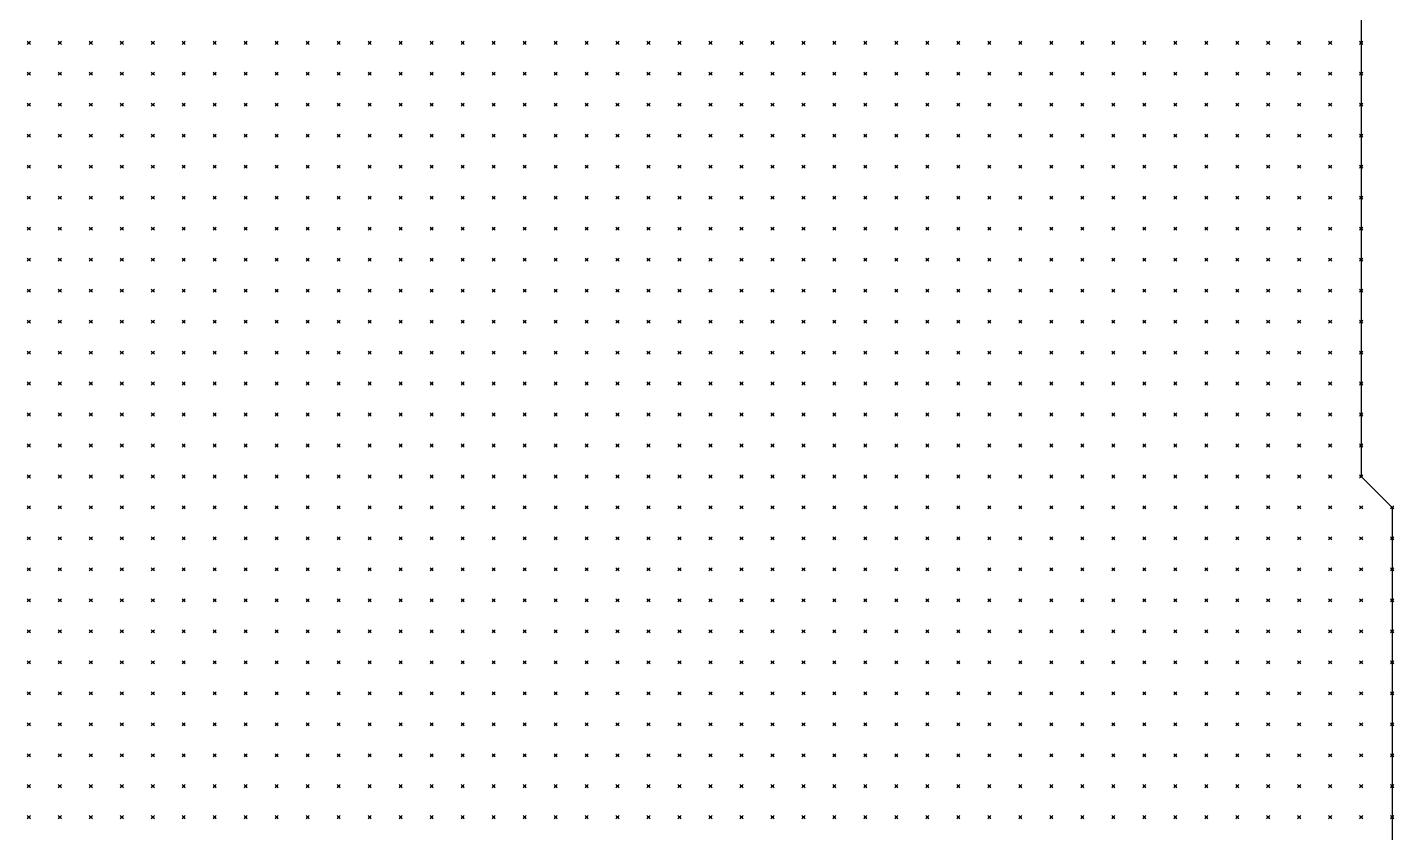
# Model space of a CAD drawing. Header units: metres. Extents: x 441556 to 446409, y 432338 to 461058.
# Drawn here: x 443958 to 444090.3, y 446325.7 to 446403.6 of the extents above; entities that cross this region are included whole.
import ezdxf

# ---------------------------------------------------------------- set-up
doc = ezdxf.new("R2010")
doc.units = ezdxf.units.M
doc.header["$MEASUREMENT"] = 0
doc.header["$PDMODE"] = 35
doc.header["$PDSIZE"] = 0.15
doc.layers.add('DTM-INT_YP', color=121, linetype='Continuous')
doc.layers.add('DTM-NOK-RevN_POINTS', color=91, linetype='Continuous')

msp = doc.modelspace()

# ---------------------------------------------------------------- linework, layer by layer
at = {"layer": 'DTM-INT_YP'}
msp.add_polyline3d([(444087.161, 446405.144, 350.677), (444087.161, 446402.144, 350.57), (444087.161, 446399.145, 350.733), (444087.161, 446396.145, 350.674), (444087.161, 446393.146, 350.851), (444087.161, 446390.147, 350.918), (444087.161, 446387.147, 350.807), (444087.161, 446384.148, 350.761), (444087.161, 446381.149, 350.647), (444087.161, 446378.149, 350.707), (444087.161, 446375.15, 350.669), (444087.161, 446372.151, 350.787), (444087.161, 446369.151, 350.557), (444087.161, 446366.152, 350.393), (444087.161, 446363.152, 350.269), (444087.161, 446360.153, 350.266), (444090.16, 446357.154, 350.219), (444090.16, 446354.154, 350.252), (444090.16, 446351.155, 350.306), (444090.16, 446348.156, 350.235), (444090.16, 446345.156, 350.375), (444090.16, 446342.157, 350.379), (444090.16, 446339.158, 350.166), (444090.16, 446336.158, 350.213), (444090.16, 446333.159, 350.269), (444090.16, 446330.16, 350.15), (444090.16, 446327.16, 349.988), (444090.16, 446324.161, 349.952)], dxfattribs=at)
at = {"layer": 'DTM-NOK-RevN_POINTS'}
for p in [(443958.189, 446402.144, 427.421), (443961.188, 446402.144, 428.779), (443964.187, 446402.144, 429.038), (443967.187, 446402.144, 428.623), (443970.186, 446402.144, 428.167), (443973.185, 446402.144, 427.638), (443976.185, 446402.144, 426.94), (443979.184, 446402.144, 425.432), (443982.183, 446402.144, 424.914), (443985.183, 446402.144, 423.758), (443988.182, 446402.144, 421.36), (443991.181, 446402.144, 419.34), (443994.181, 446402.144, 417.211), (443997.18, 446402.144, 415.496), (444000.18, 446402.144, 413.472), (444003.179, 446402.144, 410.792), (444006.178, 446402.144, 408.8), (444009.178, 446402.144, 406.446), (444012.177, 446402.144, 404.167), (444015.176, 446402.144, 401.955), (444018.176, 446402.144, 399.952), (444021.175, 446402.144, 398.072), (444024.174, 446402.144, 396.14), (444027.174, 446402.144, 394.426), (444030.173, 446402.144, 392.536), (444033.173, 446402.144, 390.721), (444036.172, 446402.144, 389.179), (444039.171, 446402.144, 387.263), (444042.171, 446402.144, 383.92), (444045.17, 446402.144, 381.351), (444048.169, 446402.144, 378.73), (444051.169, 446402.144, 376.172), (444054.168, 446402.144, 373.094), (444057.167, 446402.144, 371.08), (444060.167, 446402.144, 368.919), (444063.166, 446402.144, 367.698), (444066.165, 446402.144, 365.78), (444069.165, 446402.144, 363.226), (444072.164, 446402.144, 362.166), (444075.164, 446402.144, 357.152), (444078.163, 446402.144, 354.535), (444081.162, 446402.144, 352.326), (444084.162, 446402.144, 350.605), (444087.161, 446402.144, 350.57), (443958.189, 446399.145, 428.617), (443961.188, 446399.145, 429.823), (443964.187, 446399.145, 429.399), (443967.187, 446399.145, 428.649), (443970.186, 446399.145, 428.469), (443973.185, 446399.145, 428.051), (443976.185, 446399.145, 427.078), (443979.184, 446399.145, 426.011), (443982.183, 446399.145, 425.673), (443985.183, 446399.145, 423.797), (443988.182, 446399.145, 421.507), (443991.181, 446399.145, 419.518), (443994.181, 446399.145, 417.364), (443997.18, 446399.145, 415.502), (444000.18, 446399.145, 413.324), (444003.179, 446399.145, 410.914), (444006.178, 446399.145, 408.696), (444009.178, 446399.145, 406.429), (444012.177, 446399.145, 404.373), (444015.176, 446399.145, 402.301), (444018.176, 446399.145, 400.304), (444021.175, 446399.145, 398.385), (444024.174, 446399.145, 396.293), (444027.174, 446399.145, 394.427), (444030.173, 446399.145, 392.602), (444033.173, 446399.145, 390.919), (444036.172, 446399.145, 389.253), (444039.171, 446399.145, 386.504), (444042.171, 446399.145, 383.263), (444045.17, 446399.145, 380.821), (444048.169, 446399.145, 378.452), (444051.169, 446399.145, 375.294), (444054.168, 446399.145, 373.357), (444057.167, 446399.145, 371.128), (444060.167, 446399.145, 369.207), (444063.166, 446399.145, 367.613), (444066.165, 446399.145, 365.891), (444069.165, 446399.145, 363.063), (444072.164, 446399.145, 362.171), (444075.164, 446399.145, 357.318), (444078.163, 446399.145, 354.706), (444081.162, 446399.145, 353.847), (444084.162, 446399.145, 350.822), (444087.161, 446399.145, 350.733), (443958.189, 446396.145, 429.988), (443961.188, 446396.145, 430.606), (443964.187, 446396.145, 430.252), (443967.187, 446396.145, 429.539), (443970.186, 446396.145, 428.431), (443973.185, 446396.145, 427.582), (443976.185, 446396.145, 426.895), (443979.184, 446396.145, 426.809), (443982.183, 446396.145, 425.527), (443985.183, 446396.145, 423.855), (443988.182, 446396.145, 421.65), (443991.181, 446396.145, 419.524), (443994.181, 446396.145, 417.565), (443997.18, 446396.145, 415.642), (444000.18, 446396.145, 413.519), (444003.179, 446396.145, 410.894), (444006.178, 446396.145, 408.879), (444009.178, 446396.145, 406.547), (444012.177, 446396.145, 404.591), (444015.176, 446396.145, 402.48), (444018.176, 446396.145, 400.588), (444021.175, 446396.145, 398.657), (444024.174, 446396.145, 396.475), (444027.174, 446396.145, 394.617), (444030.173, 446396.145, 392.706), (444033.173, 446396.145, 391.067), (444036.172, 446396.145, 389.403), (444039.171, 446396.145, 385.968), (444042.171, 446396.145, 383.557), (444045.17, 446396.145, 381.623), (444048.169, 446396.145, 378.631), (444051.169, 446396.145, 376.083), (444054.168, 446396.145, 373.435), (444057.167, 446396.145, 371.491), (444060.167, 446396.145, 368.963), (444063.166, 446396.145, 367.587), (444066.165, 446396.145, 365.877), (444069.165, 446396.145, 363.554), (444072.164, 446396.145, 362.799), (444075.164, 446396.145, 358.211), (444078.163, 446396.145, 354.195), (444081.162, 446396.145, 353.751), (444084.162, 446396.145, 350.938), (444087.161, 446396.145, 350.674), (443958.189, 446393.146, 430.703), (443961.188, 446393.146, 430.822), (443964.187, 446393.146, 430.212), (443967.187, 446393.146, 429.737), (443970.186, 446393.146, 429.022), (443973.185, 446393.146, 428.297), (443976.185, 446393.146, 427.838), (443979.184, 446393.146, 427.397), (443982.183, 446393.146, 425.732), (443985.183, 446393.146, 423.867), (443988.182, 446393.146, 422.006), (443991.181, 446393.146, 419.657), (443994.181, 446393.146, 417.554), (443997.18, 446393.146, 415.828), (444000.18, 446393.146, 413.725), (444003.179, 446393.146, 411.164), (444006.178, 446393.146, 408.904), (444009.178, 446393.146, 406.924), (444012.177, 446393.146, 404.959), (444015.176, 446393.146, 402.798), (444018.176, 446393.146, 400.943), (444021.175, 446393.146, 398.929), (444024.174, 446393.146, 396.692), (444027.174, 446393.146, 394.957), (444030.173, 446393.146, 393.093), (444033.173, 446393.146, 391.298), (444036.172, 446393.146, 388.778), (444039.171, 446393.146, 385.67), (444042.171, 446393.146, 383.408), (444045.17, 446393.146, 381.425), (444048.169, 446393.146, 379.054), (444051.169, 446393.146, 375.806), (444054.168, 446393.146, 373), (444057.167, 446393.146, 371.399), (444060.167, 446393.146, 369.508), (444063.166, 446393.146, 367.753), (444066.165, 446393.146, 365.622), (444069.165, 446393.146, 363.547), (444072.164, 446393.146, 363.005), (444075.164, 446393.146, 358.063), (444078.163, 446393.146, 354.561), (444081.162, 446393.146, 354.579), (444084.162, 446393.146, 352.049), (444087.161, 446393.146, 350.851), (443958.189, 446390.147, 431.705), (443961.188, 446390.147, 431.246), (443964.187, 446390.147, 431.309), (443967.187, 446390.147, 431.715), (443970.186, 446390.147, 431.058), (443973.185, 446390.147, 429.751), (443976.185, 446390.147, 428.666), (443979.184, 446390.147, 427.845), (443982.183, 446390.147, 425.921), (443985.183, 446390.147, 423.986), (443988.182, 446390.147, 421.99), (443991.181, 446390.147, 419.744), (443994.181, 446390.147, 417.719), (443997.18, 446390.147, 415.678), (444000.18, 446390.147, 413.768), (444003.179, 446390.147, 411.331), (444006.178, 446390.147, 408.958), (444009.178, 446390.147, 406.934), (444012.177, 446390.147, 405.171), (444015.176, 446390.147, 403.102), (444018.176, 446390.147, 401.08), (444021.175, 446390.147, 399.049), (444024.174, 446390.147, 396.997), (444027.174, 446390.147, 395.21), (444030.173, 446390.147, 392.998), (444033.173, 446390.147, 390.642), (444036.172, 446390.147, 388.313), (444039.171, 446390.147, 386.09), (444042.171, 446390.147, 384.288), (444045.17, 446390.147, 381.323), (444048.169, 446390.147, 378.961), (444051.169, 446390.147, 376.153), (444054.168, 446390.147, 373.842), (444057.167, 446390.147, 371.621), (444060.167, 446390.147, 369.809), (444063.166, 446390.147, 368.144), (444066.165, 446390.147, 366.627), (444069.165, 446390.147, 364.373), (444072.164, 446390.147, 363.204), (444075.164, 446390.147, 358.699), (444078.163, 446390.147, 355.133), (444081.162, 446390.147, 354.705), (444084.162, 446390.147, 351.83), (444087.161, 446390.147, 350.918), (443958.189, 446387.147, 432.443), (443961.188, 446387.147, 432.356), (443964.187, 446387.147, 433.162), (443967.187, 446387.147, 432.687), (443970.186, 446387.147, 431.831), (443973.185, 446387.147, 430.515), (443976.185, 446387.147, 429.531), (443979.184, 446387.147, 428.298), (443982.183, 446387.147, 425.992), (443985.183, 446387.147, 424.143), (443988.182, 446387.147, 422.194), (443991.181, 446387.147, 420.018), (443994.181, 446387.147, 417.821), (443997.18, 446387.147, 415.811), (444000.18, 446387.147, 413.751), (444003.179, 446387.147, 411.315), (444006.178, 446387.147, 409.14), (444009.178, 446387.147, 407.208), (444012.177, 446387.147, 405.178), (444015.176, 446387.147, 403.072), (444018.176, 446387.147, 401.185), (444021.175, 446387.147, 399.326), (444024.174, 446387.147, 397.455), (444027.174, 446387.147, 395.595), (444030.173, 446387.147, 393.493), (444033.173, 446387.147, 391.018), (444036.172, 446387.147, 388.605), (444039.171, 446387.147, 386.604), (444042.171, 446387.147, 384.491), (444045.17, 446387.147, 381.689), (444048.169, 446387.147, 379.47), (444051.169, 446387.147, 376.429), (444054.168, 446387.147, 374.134), (444057.167, 446387.147, 372.2), (444060.167, 446387.147, 370.155), (444063.166, 446387.147, 367.815), (444066.165, 446387.147, 365.902), (444069.165, 446387.147, 363.907), (444072.164, 446387.147, 363.438), (444075.164, 446387.147, 358.441), (444078.163, 446387.147, 355.021), (444081.162, 446387.147, 354.531), (444084.162, 446387.147, 352.386), (444087.161, 446387.147, 350.807), (443958.189, 446384.148, 433.02), (443961.188, 446384.148, 433.99), (443964.187, 446384.148, 433.946), (443967.187, 446384.148, 433.25), (443970.186, 446384.148, 432.469), (443973.185, 446384.148, 430.982), (443976.185, 446384.148, 430.106), (443979.184, 446384.148, 428.338), (443982.183, 446384.148, 426.136), (443985.183, 446384.148, 424.249), (443988.182, 446384.148, 422.39), (443991.181, 446384.148, 420.241), (443994.181, 446384.148, 417.922), (443997.18, 446384.148, 415.861), (444000.18, 446384.148, 413.884), (444003.179, 446384.148, 411.678), (444006.178, 446384.148, 409.438), (444009.178, 446384.148, 407.506), (444012.177, 446384.148, 405.464), (444015.176, 446384.148, 403.345), (444018.176, 446384.148, 401.546), (444021.175, 446384.148, 399.634), (444024.174, 446384.148, 397.566), (444027.174, 446384.148, 395.773), (444030.173, 446384.148, 393.983), (444033.173, 446384.148, 391.652), (444036.172, 446384.148, 389.316), (444039.171, 446384.148, 387.502), (444042.171, 446384.148, 385.169), (444045.17, 446384.148, 381.678), (444048.169, 446384.148, 379.023), (444051.169, 446384.148, 376.894), (444054.168, 446384.148, 374.8), (444057.167, 446384.148, 373.047), (444060.167, 446384.148, 370.574), (444063.166, 446384.148, 368.667), (444066.165, 446384.148, 366.087), (444069.165, 446384.148, 364.465), (444072.164, 446384.148, 363.265), (444075.164, 446384.148, 358.585), (444078.163, 446384.148, 355.397), (444081.162, 446384.148, 354.686), (444084.162, 446384.148, 352.159), (444087.161, 446384.148, 350.761), (443958.189, 446381.149, 434.016), (443961.188, 446381.149, 434.951), (443964.187, 446381.149, 434.409), (443967.187, 446381.149, 433.564), (443970.186, 446381.149, 432.513), (443973.185, 446381.149, 431.499), (443976.185, 446381.149, 430.669), (443979.184, 446381.149, 428.876), (443982.183, 446381.149, 426.623), (443985.183, 446381.149, 424.591), (443988.182, 446381.149, 422.563), (443991.181, 446381.149, 420.452), (443994.181, 446381.149, 418.24), (443997.18, 446381.149, 416.176), (444000.18, 446381.149, 414.036), (444003.179, 446381.149, 411.791), (444006.178, 446381.149, 409.699), (444009.178, 446381.149, 407.839), (444012.177, 446381.149, 405.661), (444015.176, 446381.149, 403.434), (444018.176, 446381.149, 401.748), (444021.175, 446381.149, 399.941), (444024.174, 446381.149, 398.014), (444027.174, 446381.149, 396.019), (444030.173, 446381.149, 394.194), (444033.173, 446381.149, 392.208), (444036.172, 446381.149, 389.857), (444039.171, 446381.149, 387.389), (444042.171, 446381.149, 385.649), (444045.17, 446381.149, 383.179), (444048.169, 446381.149, 380.554), (444051.169, 446381.149, 377.932), (444054.168, 446381.149, 375.715), (444057.167, 446381.149, 373.785), (444060.167, 446381.149, 370.845), (444063.166, 446381.149, 368.301), (444066.165, 446381.149, 366.182), (444069.165, 446381.149, 364.379), (444072.164, 446381.149, 363.628), (444075.164, 446381.149, 358.567), (444078.163, 446381.149, 356.015), (444081.162, 446381.149, 354.629), (444084.162, 446381.149, 352.211), (444087.161, 446381.149, 350.647), (443958.189, 446378.149, 435.011), (443961.188, 446378.149, 435.485), (443964.187, 446378.149, 434.968), (443967.187, 446378.149, 433.736), (443970.186, 446378.149, 432.779), (443973.185, 446378.149, 432.095), (443976.185, 446378.149, 430.983), (443979.184, 446378.149, 429.381), (443982.183, 446378.149, 426.926), (443985.183, 446378.149, 424.792), (443988.182, 446378.149, 422.796), (443991.181, 446378.149, 420.627), (443994.181, 446378.149, 418.137), (443997.18, 446378.149, 416.389), (444000.18, 446378.149, 414.269), (444003.179, 446378.149, 412.068), (444006.178, 446378.149, 410.058), (444009.178, 446378.149, 408.406), (444012.177, 446378.149, 406.162), (444015.176, 446378.149, 404.103), (444018.176, 446378.149, 402.197), (444021.175, 446378.149, 400.307), (444024.174, 446378.149, 398.46), (444027.174, 446378.149, 396.638), (444030.173, 446378.149, 394.665), (444033.173, 446378.149, 392.781), (444036.172, 446378.149, 391.039), (444039.171, 446378.149, 388.447), (444042.171, 446378.149, 386.414), (444045.17, 446378.149, 384.331), (444048.169, 446378.149, 381.518), (444051.169, 446378.149, 379.672), (444054.168, 446378.149, 377.371), (444057.167, 446378.149, 374.753), (444060.167, 446378.149, 370.754), (444063.166, 446378.149, 368.908), (444066.165, 446378.149, 367.16), (444069.165, 446378.149, 364.951), (444072.164, 446378.149, 363.616), (444075.164, 446378.149, 358.704), (444078.163, 446378.149, 356.154), (444081.162, 446378.149, 354.711), (444084.162, 446378.149, 352.9), (444087.161, 446378.149, 350.707), (443958.189, 446375.15, 436.065), (443961.188, 446375.15, 436.002), (443964.187, 446375.15, 435.381), (443967.187, 446375.15, 434.455), (443970.186, 446375.15, 433.336), (443973.185, 446375.15, 432.432), (443976.185, 446375.15, 431.224), (443979.184, 446375.15, 429.688), (443982.183, 446375.15, 427.457), (443985.183, 446375.15, 425.295), (443988.182, 446375.15, 422.963), (443991.181, 446375.15, 421.036), (443994.181, 446375.15, 418.77), (443997.18, 446375.15, 416.597), (444000.18, 446375.15, 414.573), (444003.179, 446375.15, 412.512), (444006.178, 446375.15, 410.574), (444009.178, 446375.15, 408.596), (444012.177, 446375.15, 406.489), (444015.176, 446375.15, 404.421), (444018.176, 446375.15, 402.252), (444021.175, 446375.15, 400.699), (444024.174, 446375.15, 399.091), (444027.174, 446375.15, 397.217), (444030.173, 446375.15, 394.986), (444033.173, 446375.15, 393.388), (444036.172, 446375.15, 391.849), (444039.171, 446375.15, 390.443), (444042.171, 446375.15, 388.651), (444045.17, 446375.15, 387.12), (444048.169, 446375.15, 384.717), (444051.169, 446375.15, 382.75), (444054.168, 446375.15, 380.677), (444057.167, 446375.15, 376.808), (444060.167, 446375.15, 373.038), (444063.166, 446375.15, 370.481), (444066.165, 446375.15, 368.384), (444069.165, 446375.15, 365.715), (444072.164, 446375.15, 364.741), (444075.164, 446375.15, 359.967), (444078.163, 446375.15, 357.216), (444081.162, 446375.15, 355.356), (444084.162, 446375.15, 353.212), (444087.161, 446375.15, 350.669), (443958.189, 446372.151, 436.873), (443961.188, 446372.151, 436.697), (443964.187, 446372.151, 436.21), (443967.187, 446372.151, 434.997), (443970.186, 446372.151, 434.03), (443973.185, 446372.151, 433.058), (443976.185, 446372.151, 431.588), (443979.184, 446372.151, 430.128), (443982.183, 446372.151, 427.951), (443985.183, 446372.151, 425.652), (443988.182, 446372.151, 423.284), (443991.181, 446372.151, 421.435), (443994.181, 446372.151, 419.072), (443997.18, 446372.151, 417.068), (444000.18, 446372.151, 414.89), (444003.179, 446372.151, 412.916), (444006.178, 446372.151, 410.641), (444009.178, 446372.151, 408.631), (444012.177, 446372.151, 407.041), (444015.176, 446372.151, 405.001), (444018.176, 446372.151, 402.992), (444021.175, 446372.151, 401.049), (444024.174, 446372.151, 399.499), (444027.174, 446372.151, 397.244), (444030.173, 446372.151, 395.369), (444033.173, 446372.151, 393.77), (444036.172, 446372.151, 392.253), (444039.171, 446372.151, 390.706), (444042.171, 446372.151, 389.037), (444045.17, 446372.151, 387.408), (444048.169, 446372.151, 385.819), (444051.169, 446372.151, 383.96), (444054.168, 446372.151, 382.201), (444057.167, 446372.151, 378.427), (444060.167, 446372.151, 374.113), (444063.166, 446372.151, 371.908), (444066.165, 446372.151, 369.138), (444069.165, 446372.151, 367.533), (444072.164, 446372.151, 367.108), (444075.164, 446372.151, 361.605), (444078.163, 446372.151, 356.009), (444081.162, 446372.151, 354.355), (444084.162, 446372.151, 353.413), (444087.161, 446372.151, 350.787), (443958.189, 446369.151, 437.804), (443961.188, 446369.151, 437.501), (443964.187, 446369.151, 436.846), (443967.187, 446369.151, 435.727), (443970.186, 446369.151, 434.573), (443973.185, 446369.151, 433.377), (443976.185, 446369.151, 432.003), (443979.184, 446369.151, 430.449), (443982.183, 446369.151, 428.552), (443985.183, 446369.151, 426.282), (443988.182, 446369.151, 423.626), (443991.181, 446369.151, 421.738), (443994.181, 446369.151, 419.596), (443997.18, 446369.151, 417.237), (444000.18, 446369.151, 415.111), (444003.179, 446369.151, 413.183), (444006.178, 446369.151, 411.175), (444009.178, 446369.151, 408.754), (444012.177, 446369.151, 406.807), (444015.176, 446369.151, 405.324), (444018.176, 446369.151, 403.225), (444021.175, 446369.151, 401.133), (444024.174, 446369.151, 399.568), (444027.174, 446369.151, 397.65), (444030.173, 446369.151, 395.917), (444033.173, 446369.151, 394.064), (444036.172, 446369.151, 392.465), (444039.171, 446369.151, 391.012), (444042.171, 446369.151, 389.462), (444045.17, 446369.151, 387.72), (444048.169, 446369.151, 386.317), (444051.169, 446369.151, 384.462), (444054.168, 446369.151, 382.218), (444057.167, 446369.151, 378.508), (444060.167, 446369.151, 375.008), (444063.166, 446369.151, 372.9), (444066.165, 446369.151, 371.656), (444069.165, 446369.151, 368.652), (444072.164, 446369.151, 368.466), (444075.164, 446369.151, 364.023), (444078.163, 446369.151, 355.485), (444081.162, 446369.151, 353.495), (444084.162, 446369.151, 353.411), (444087.161, 446369.151, 350.557), (443958.189, 446366.152, 438.687), (443961.188, 446366.152, 438.229), (443964.187, 446366.152, 437.353), (443967.187, 446366.152, 436.158), (443970.186, 446366.152, 435.165), (443973.185, 446366.152, 433.85), (443976.185, 446366.152, 432.21), (443979.184, 446366.152, 430.913), (443982.183, 446366.152, 429.106), (443985.183, 446366.152, 426.598), (443988.182, 446366.152, 424.093), (443991.181, 446366.152, 422.237), (443994.181, 446366.152, 420.065), (443997.18, 446366.152, 417.781), (444000.18, 446366.152, 415.756), (444003.179, 446366.152, 413.668), (444006.178, 446366.152, 411.639), (444009.178, 446366.152, 409.385), (444012.177, 446366.152, 407.572), (444015.176, 446366.152, 405.623), (444018.176, 446366.152, 403.742), (444021.175, 446366.152, 402.021), (444024.174, 446366.152, 400.121), (444027.174, 446366.152, 398.252), (444030.173, 446366.152, 396.372), (444033.173, 446366.152, 394.687), (444036.172, 446366.152, 393.048), (444039.171, 446366.152, 391.301), (444042.171, 446366.152, 389.56), (444045.17, 446366.152, 388.249), (444048.169, 446366.152, 386.717), (444051.169, 446366.152, 384.378), (444054.168, 446366.152, 381.797), (444057.167, 446366.152, 378.573), (444060.167, 446366.152, 376.02), (444063.166, 446366.152, 374.882), (444066.165, 446366.152, 373.782), (444069.165, 446366.152, 370.906), (444072.164, 446366.152, 370.24), (444075.164, 446366.152, 366.538), (444078.163, 446366.152, 355.086), (444081.162, 446366.152, 352.657), (444084.162, 446366.152, 351.733), (444087.161, 446366.152, 350.393), (443958.189, 446363.152, 439.575), (443961.188, 446363.152, 438.887), (443964.187, 446363.152, 438.008), (443967.187, 446363.152, 436.681), (443970.186, 446363.152, 435.407), (443973.185, 446363.152, 434.184), (443976.185, 446363.152, 432.977), (443979.184, 446363.152, 431.482), (443982.183, 446363.152, 429.686), (443985.183, 446363.152, 427.295), (443988.182, 446363.152, 424.539), (443991.181, 446363.152, 422.738), (443994.181, 446363.152, 420.694), (443997.18, 446363.152, 418.087), (444000.18, 446363.152, 416.101), (444003.179, 446363.152, 414.187), (444006.178, 446363.152, 412.229), (444009.178, 446363.152, 409.906), (444012.177, 446363.152, 407.994), (444015.176, 446363.152, 406.033), (444018.176, 446363.152, 404.438), (444021.175, 446363.152, 402.578), (444024.174, 446363.152, 400.7), (444027.174, 446363.152, 398.715), (444030.173, 446363.152, 396.953), (444033.173, 446363.152, 395.114), (444036.172, 446363.152, 393.343), (444039.171, 446363.152, 391.338), (444042.171, 446363.152, 389.991), (444045.17, 446363.152, 388.601), (444048.169, 446363.152, 387.136), (444051.169, 446363.152, 384.303), (444054.168, 446363.152, 380.864), (444057.167, 446363.152, 379.161), (444060.167, 446363.152, 376.86), (444063.166, 446363.152, 375.383), (444066.165, 446363.152, 373.034), (444069.165, 446363.152, 370.14), (444072.164, 446363.152, 370.934), (444075.164, 446363.152, 366.325), (444078.163, 446363.152, 355.547), (444081.162, 446363.152, 352.471), (444084.162, 446363.152, 350.865), (444087.161, 446363.152, 350.269), (443958.189, 446360.153, 440.033), (443961.188, 446360.153, 439.272), (443964.187, 446360.153, 438.379), (443967.187, 446360.153, 437.113), (443970.186, 446360.153, 435.951), (443973.185, 446360.153, 434.652), (443976.185, 446360.153, 433.274), (443979.184, 446360.153, 431.768), (443982.183, 446360.153, 430.266), (443985.183, 446360.153, 427.844), (443988.182, 446360.153, 425.196), (443991.181, 446360.153, 423.205), (443994.181, 446360.153, 421.192), (443997.18, 446360.153, 418.788), (444000.18, 446360.153, 416.773), (444003.179, 446360.153, 414.84), (444006.178, 446360.153, 412.953), (444009.178, 446360.153, 410.586), (444012.177, 446360.153, 408.733), (444015.176, 446360.153, 406.884), (444018.176, 446360.153, 405.14), (444021.175, 446360.153, 403.281), (444024.174, 446360.153, 401.366), (444027.174, 446360.153, 399.417), (444030.173, 446360.153, 397.479), (444033.173, 446360.153, 395.77), (444036.172, 446360.153, 394.044), (444039.171, 446360.153, 392.151), (444042.171, 446360.153, 390.451), (444045.17, 446360.153, 388.845), (444048.169, 446360.153, 387.363), (444051.169, 446360.153, 384.985), (444054.168, 446360.153, 381.818), (444057.167, 446360.153, 379.742), (444060.167, 446360.153, 377.846), (444063.166, 446360.153, 375.73), (444066.165, 446360.153, 373.493), (444069.165, 446360.153, 371.219), (444072.164, 446360.153, 369.849), (444075.164, 446360.153, 364.438), (444078.163, 446360.153, 355.992), (444081.162, 446360.153, 354.061), (444084.162, 446360.153, 351.778), (444087.161, 446360.153, 350.266), (443958.189, 446357.154, 440.792), (443961.188, 446357.154, 439.916), (443964.187, 446357.154, 438.779), (443967.187, 446357.154, 437.8), (443970.186, 446357.154, 436.353), (443973.185, 446357.154, 435.116), (443976.185, 446357.154, 433.539), (443979.184, 446357.154, 431.988), (443982.183, 446357.154, 430.723), (443985.183, 446357.154, 428.144), (443988.182, 446357.154, 425.278), (443991.181, 446357.154, 423.647), (443994.181, 446357.154, 421.654), (443997.18, 446357.154, 419.386), (444000.18, 446357.154, 417.253), (444003.179, 446357.154, 415.551), (444006.178, 446357.154, 413.666), (444009.178, 446357.154, 411.694), (444012.177, 446357.154, 409.286), (444015.176, 446357.154, 407.367), (444018.176, 446357.154, 405.448), (444021.175, 446357.154, 403.933), (444024.174, 446357.154, 401.839), (444027.174, 446357.154, 400.228), (444030.173, 446357.154, 398.114), (444033.173, 446357.154, 396.011), (444036.172, 446357.154, 394.564), (444039.171, 446357.154, 392.54), (444042.171, 446357.154, 390.903), (444045.17, 446357.154, 389.157), (444048.169, 446357.154, 387.596), (444051.169, 446357.154, 385.111), (444054.168, 446357.154, 382.526), (444057.167, 446357.154, 380.367), (444060.167, 446357.154, 378.538), (444063.166, 446357.154, 376.447), (444066.165, 446357.154, 373.987), (444069.165, 446357.154, 369.701), (444072.164, 446357.154, 368.942), (444075.164, 446357.154, 364.547), (444078.163, 446357.154, 357.836), (444081.162, 446357.154, 356.091), (444084.162, 446357.154, 352.672), (444087.161, 446357.154, 350.43), (444090.16, 446357.154, 350.219), (443958.189, 446354.154, 441.44), (443961.188, 446354.154, 440.503), (443964.187, 446354.154, 439.308), (443967.187, 446354.154, 438.358), (443970.186, 446354.154, 437.057), (443973.185, 446354.154, 435.421), (443976.185, 446354.154, 434.032), (443979.184, 446354.154, 432.365), (443982.183, 446354.154, 430.967), (443985.183, 446354.154, 428.82), (443988.182, 446354.154, 426.051), (443991.181, 446354.154, 424.112), (443994.181, 446354.154, 422.433), (443997.18, 446354.154, 420.203), (444000.18, 446354.154, 417.999), (444003.179, 446354.154, 416.023), (444006.178, 446354.154, 414.369), (444009.178, 446354.154, 412.477), (444012.177, 446354.154, 410.23), (444015.176, 446354.154, 408.147), (444018.176, 446354.154, 406.424), (444021.175, 446354.154, 404.598), (444024.174, 446354.154, 402.561), (444027.174, 446354.154, 400.773), (444030.173, 446354.154, 398.974), (444033.173, 446354.154, 397.121), (444036.172, 446354.154, 395.045), (444039.171, 446354.154, 393.289), (444042.171, 446354.154, 391.365), (444045.17, 446354.154, 389.696), (444048.169, 446354.154, 387.96), (444051.169, 446354.154, 386.03), (444054.168, 446354.154, 383.624), (444057.167, 446354.154, 381.685), (444060.167, 446354.154, 379.104), (444063.166, 446354.154, 376.339), (444066.165, 446354.154, 374.061), (444069.165, 446354.154, 371.451), (444072.164, 446354.154, 369.706), (444075.164, 446354.154, 362.819), (444078.163, 446354.154, 359.489), (444081.162, 446354.154, 356.649), (444084.162, 446354.154, 353.924), (444087.161, 446354.154, 350.472), (444090.16, 446354.154, 350.252), (443958.189, 446351.155, 442.165), (443961.188, 446351.155, 441.204), (443964.187, 446351.155, 439.74), (443967.187, 446351.155, 438.533), (443970.186, 446351.155, 437.603), (443973.185, 446351.155, 435.889), (443976.185, 446351.155, 434.576), (443979.184, 446351.155, 432.906), (443982.183, 446351.155, 431.426), (443985.183, 446351.155, 429.327), (443988.182, 446351.155, 426.552), (443991.181, 446351.155, 424.447), (443994.181, 446351.155, 422.795), (443997.18, 446351.155, 420.73), (444000.18, 446351.155, 418.684), (444003.179, 446351.155, 416.646), (444006.178, 446351.155, 414.868), (444009.178, 446351.155, 412.832), (444012.177, 446351.155, 411.031), (444015.176, 446351.155, 408.858), (444018.176, 446351.155, 407.127), (444021.175, 446351.155, 405.336), (444024.174, 446351.155, 403.303), (444027.174, 446351.155, 401.436), (444030.173, 446351.155, 399.527), (444033.173, 446351.155, 397.739), (444036.172, 446351.155, 395.77), (444039.171, 446351.155, 394.234), (444042.171, 446351.155, 391.957), (444045.17, 446351.155, 390.062), (444048.169, 446351.155, 388.519), (444051.169, 446351.155, 386.688), (444054.168, 446351.155, 384.411), (444057.167, 446351.155, 381.576), (444060.167, 446351.155, 379.021), (444063.166, 446351.155, 376.347), (444066.165, 446351.155, 374.005), (444069.165, 446351.155, 371.363), (444072.164, 446351.155, 369.077), (444075.164, 446351.155, 361.974), (444078.163, 446351.155, 359.126), (444081.162, 446351.155, 355.753), (444084.162, 446351.155, 353.182), (444087.161, 446351.155, 350.713), (444090.16, 446351.155, 350.306), (443958.189, 446348.156, 442.586), (443961.188, 446348.156, 441.419), (443964.187, 446348.156, 440.208), (443967.187, 446348.156, 439.042), (443970.186, 446348.156, 437.823), (443973.185, 446348.156, 436.159), (443976.185, 446348.156, 434.634), (443979.184, 446348.156, 433.139), (443982.183, 446348.156, 431.686), (443985.183, 446348.156, 429.766), (443988.182, 446348.156, 427.093), (443991.181, 446348.156, 425.027), (443994.181, 446348.156, 423.225), (443997.18, 446348.156, 421.418), (444000.18, 446348.156, 419.095), (444003.179, 446348.156, 417.081), (444006.178, 446348.156, 415.466), (444009.178, 446348.156, 413.734), (444012.177, 446348.156, 411.687), (444015.176, 446348.156, 409.455), (444018.176, 446348.156, 407.639), (444021.175, 446348.156, 405.633), (444024.174, 446348.156, 403.893), (444027.174, 446348.156, 402.128), (444030.173, 446348.156, 400.269), (444033.173, 446348.156, 398.31), (444036.172, 446348.156, 396.546), (444039.171, 446348.156, 394.562), (444042.171, 446348.156, 392.592), (444045.17, 446348.156, 390.648), (444048.169, 446348.156, 389.084), (444051.169, 446348.156, 386.874), (444054.168, 446348.156, 384.419), (444057.167, 446348.156, 381.256), (444060.167, 446348.156, 378.735), (444063.166, 446348.156, 376.046), (444066.165, 446348.156, 373.537), (444069.165, 446348.156, 371.042), (444072.164, 446348.156, 368.558), (444075.164, 446348.156, 362.207), (444078.163, 446348.156, 359.411), (444081.162, 446348.156, 356.638), (444084.162, 446348.156, 353.402), (444087.161, 446348.156, 350.296), (444090.16, 446348.156, 350.235), (443958.189, 446345.156, 443.016), (443961.188, 446345.156, 441.819), (443964.187, 446345.156, 440.594), (443967.187, 446345.156, 439.33), (443970.186, 446345.156, 437.853), (443973.185, 446345.156, 436.23), (443976.185, 446345.156, 434.9), (443979.184, 446345.156, 433.296), (443982.183, 446345.156, 431.839), (443985.183, 446345.156, 430.157), (443988.182, 446345.156, 427.744), (443991.181, 446345.156, 425.502), (443994.181, 446345.156, 423.719), (443997.18, 446345.156, 421.834), (444000.18, 446345.156, 419.548), (444003.179, 446345.156, 417.618), (444006.178, 446345.156, 415.945), (444009.178, 446345.156, 414.284), (444012.177, 446345.156, 412.558), (444015.176, 446345.156, 409.982), (444018.176, 446345.156, 408.263), (444021.175, 446345.156, 406.328), (444024.174, 446345.156, 404.357), (444027.174, 446345.156, 402.659), (444030.173, 446345.156, 400.657), (444033.173, 446345.156, 398.825), (444036.172, 446345.156, 396.93), (444039.171, 446345.156, 395.076), (444042.171, 446345.156, 392.898), (444045.17, 446345.156, 391.25), (444048.169, 446345.156, 389.528), (444051.169, 446345.156, 387.368), (444054.168, 446345.156, 384.709), (444057.167, 446345.156, 381.847), (444060.167, 446345.156, 379.596), (444063.166, 446345.156, 376.374), (444066.165, 446345.156, 374.048), (444069.165, 446345.156, 371.389), (444072.164, 446345.156, 369.916), (444075.164, 446345.156, 363.244), (444078.163, 446345.156, 358.671), (444081.162, 446345.156, 357.582), (444084.162, 446345.156, 354.356), (444087.161, 446345.156, 350.398), (444090.16, 446345.156, 350.375), (443958.189, 446342.157, 443.443), (443961.188, 446342.157, 442.064), (443964.187, 446342.157, 440.765), (443967.187, 446342.157, 439.391), (443970.186, 446342.157, 438.141), (443973.185, 446342.157, 436.577), (443976.185, 446342.157, 435.053), (443979.184, 446342.157, 433.463), (443982.183, 446342.157, 431.96), (443985.183, 446342.157, 430.365), (443988.182, 446342.157, 428.21), (443991.181, 446342.157, 425.762), (443994.181, 446342.157, 423.901), (443997.18, 446342.157, 422.312), (444000.18, 446342.157, 420.187), (444003.179, 446342.157, 417.967), (444006.178, 446342.157, 416.312), (444009.178, 446342.157, 414.514), (444012.177, 446342.157, 412.868), (444015.176, 446342.157, 410.457), (444018.176, 446342.157, 408.669), (444021.175, 446342.157, 406.851), (444024.174, 446342.157, 404.909), (444027.174, 446342.157, 403.256), (444030.173, 446342.157, 401.352), (444033.173, 446342.157, 399.461), (444036.172, 446342.157, 397.358), (444039.171, 446342.157, 395.521), (444042.171, 446342.157, 393.588), (444045.17, 446342.157, 391.787), (444048.169, 446342.157, 389.879), (444051.169, 446342.157, 388.022), (444054.168, 446342.157, 386.228), (444057.167, 446342.157, 383.333), (444060.167, 446342.157, 380.204), (444063.166, 446342.157, 377.111), (444066.165, 446342.157, 374.208), (444069.165, 446342.157, 371.273), (444072.164, 446342.157, 370.44), (444075.164, 446342.157, 364.092), (444078.163, 446342.157, 357.705), (444081.162, 446342.157, 356.904), (444084.162, 446342.157, 354.372), (444087.161, 446342.157, 350.699), (444090.16, 446342.157, 350.379), (443958.189, 446339.158, 443.607), (443961.188, 446339.158, 442.269), (443964.187, 446339.158, 440.742), (443967.187, 446339.158, 439.334), (443970.186, 446339.158, 438.002), (443973.185, 446339.158, 436.557), (443976.185, 446339.158, 434.948), (443979.184, 446339.158, 433.378), (443982.183, 446339.158, 431.953), (443985.183, 446339.158, 430.542), (443988.182, 446339.158, 428.072), (443991.181, 446339.158, 425.912), (443994.181, 446339.158, 424.116), (443997.18, 446339.158, 422.407), (444000.18, 446339.158, 420.274), (444003.179, 446339.158, 418.345), (444006.178, 446339.158, 416.571), (444009.178, 446339.158, 414.98), (444012.177, 446339.158, 413.217), (444015.176, 446339.158, 410.968), (444018.176, 446339.158, 408.965), (444021.175, 446339.158, 407.085), (444024.174, 446339.158, 405.375), (444027.174, 446339.158, 403.746), (444030.173, 446339.158, 401.765), (444033.173, 446339.158, 400.109), (444036.172, 446339.158, 397.981), (444039.171, 446339.158, 395.826), (444042.171, 446339.158, 394.053), (444045.17, 446339.158, 392.391), (444048.169, 446339.158, 390.585), (444051.169, 446339.158, 388.651), (444054.168, 446339.158, 386.731), (444057.167, 446339.158, 383.999), (444060.167, 446339.158, 381.24), (444063.166, 446339.158, 378.161), (444066.165, 446339.158, 374.417), (444069.165, 446339.158, 372.046), (444072.164, 446339.158, 371.248), (444075.164, 446339.158, 366.745), (444078.163, 446339.158, 357.511), (444081.162, 446339.158, 357.082), (444084.162, 446339.158, 354.865), (444087.161, 446339.158, 350.411), (444090.16, 446339.158, 350.166), (443958.189, 446336.158, 443.635), (443961.188, 446336.158, 442.201), (443964.187, 446336.158, 440.914), (443967.187, 446336.158, 439.348), (443970.186, 446336.158, 437.79), (443973.185, 446336.158, 436.411), (443976.185, 446336.158, 434.894), (443979.184, 446336.158, 433.394), (443982.183, 446336.158, 431.959), (443985.183, 446336.158, 430.499), (443988.182, 446336.158, 427.954), (443991.181, 446336.158, 426.056), (443994.181, 446336.158, 424.301), (443997.18, 446336.158, 422.565), (444000.18, 446336.158, 420.605), (444003.179, 446336.158, 418.582), (444006.178, 446336.158, 416.68), (444009.178, 446336.158, 415.225), (444012.177, 446336.158, 413.521), (444015.176, 446336.158, 411.367), (444018.176, 446336.158, 409.48), (444021.175, 446336.158, 407.578), (444024.174, 446336.158, 405.719), (444027.174, 446336.158, 404.051), (444030.173, 446336.158, 402.21), (444033.173, 446336.158, 400.194), (444036.172, 446336.158, 398.225), (444039.171, 446336.158, 396.485), (444042.171, 446336.158, 394.616), (444045.17, 446336.158, 392.738), (444048.169, 446336.158, 391.019), (444051.169, 446336.158, 389.093), (444054.168, 446336.158, 386.912), (444057.167, 446336.158, 384.672), (444060.167, 446336.158, 381.863), (444063.166, 446336.158, 378.953), (444066.165, 446336.158, 375.133), (444069.165, 446336.158, 372.347), (444072.164, 446336.158, 371.326), (444075.164, 446336.158, 366.554), (444078.163, 446336.158, 358.593), (444081.162, 446336.158, 357.534), (444084.162, 446336.158, 354.489), (444087.161, 446336.158, 350.243), (444090.16, 446336.158, 350.213), (443958.189, 446333.159, 443.468), (443961.188, 446333.159, 442.073), (443964.187, 446333.159, 440.451), (443967.187, 446333.159, 438.852), (443970.186, 446333.159, 437.527), (443973.185, 446333.159, 436.14), (443976.185, 446333.159, 434.678), (443979.184, 446333.159, 433.236), (443982.183, 446333.159, 431.692), (443985.183, 446333.159, 430.15), (443988.182, 446333.159, 428.129), (443991.181, 446333.159, 425.937), (443994.181, 446333.159, 424.174), (443997.18, 446333.159, 422.649), (444000.18, 446333.159, 420.755), (444003.179, 446333.159, 418.809), (444006.178, 446333.159, 417.098), (444009.178, 446333.159, 415.539), (444012.177, 446333.159, 413.86), (444015.176, 446333.159, 411.872), (444018.176, 446333.159, 409.818), (444021.175, 446333.159, 408.01), (444024.174, 446333.159, 406.122), (444027.174, 446333.159, 404.602), (444030.173, 446333.159, 402.65), (444033.173, 446333.159, 400.73), (444036.172, 446333.159, 398.758), (444039.171, 446333.159, 396.778), (444042.171, 446333.159, 395.079), (444045.17, 446333.159, 393.155), (444048.169, 446333.159, 391.304), (444051.169, 446333.159, 388.945), (444054.168, 446333.159, 386.405), (444057.167, 446333.159, 384.321), (444060.167, 446333.159, 381.552), (444063.166, 446333.159, 378.793), (444066.165, 446333.159, 375.413), (444069.165, 446333.159, 372.362), (444072.164, 446333.159, 370.438), (444075.164, 446333.159, 365.585), (444078.163, 446333.159, 360.833), (444081.162, 446333.159, 358.276), (444084.162, 446333.159, 354.7), (444087.161, 446333.159, 350.841), (444090.16, 446333.159, 350.269), (443958.189, 446330.16, 443.227), (443961.188, 446330.16, 441.608), (443964.187, 446330.16, 440.051), (443967.187, 446330.16, 438.515), (443970.186, 446330.16, 437.197), (443973.185, 446330.16, 435.691), (443976.185, 446330.16, 434.255), (443979.184, 446330.16, 432.819), (443982.183, 446330.16, 431.332), (443985.183, 446330.16, 429.666), (443988.182, 446330.16, 427.86), (443991.181, 446330.16, 425.763), (443994.181, 446330.16, 424.034), (443997.18, 446330.16, 422.707), (444000.18, 446330.16, 420.841), (444003.179, 446330.16, 418.766), (444006.178, 446330.16, 417.207), (444009.178, 446330.16, 415.577), (444012.177, 446330.16, 414.036), (444015.176, 446330.16, 412.141), (444018.176, 446330.16, 410.19), (444021.175, 446330.16, 408.167), (444024.174, 446330.16, 406.368), (444027.174, 446330.16, 404.704), (444030.173, 446330.16, 402.962), (444033.173, 446330.16, 401.033), (444036.172, 446330.16, 399.248), (444039.171, 446330.16, 397.227), (444042.171, 446330.16, 395.156), (444045.17, 446330.16, 393.172), (444048.169, 446330.16, 390.619), (444051.169, 446330.16, 388.088), (444054.168, 446330.16, 385.416), (444057.167, 446330.16, 382.68), (444060.167, 446330.16, 380.215), (444063.166, 446330.16, 377.531), (444066.165, 446330.16, 375.105), (444069.165, 446330.16, 371.994), (444072.164, 446330.16, 368.534), (444075.164, 446330.16, 365.861), (444078.163, 446330.16, 362.796), (444081.162, 446330.16, 358.442), (444084.162, 446330.16, 354.895), (444087.161, 446330.16, 351.21), (444090.16, 446330.16, 350.15), (443958.189, 446327.16, 442.798), (443961.188, 446327.16, 441.181), (443964.187, 446327.16, 439.733), (443967.187, 446327.16, 438.176), (443970.186, 446327.16, 436.769), (443973.185, 446327.16, 435.184), (443976.185, 446327.16, 433.668), (443979.184, 446327.16, 432.228), (443982.183, 446327.16, 430.768), (443985.183, 446327.16, 429.427), (443988.182, 446327.16, 427.374), (443991.181, 446327.16, 425.517), (443994.181, 446327.16, 423.978), (443997.18, 446327.16, 422.533), (444000.18, 446327.16, 420.861), (444003.179, 446327.16, 418.835), (444006.178, 446327.16, 417.266), (444009.178, 446327.16, 415.711), (444012.177, 446327.16, 414.141), (444015.176, 446327.16, 412.443), (444018.176, 446327.16, 410.451), (444021.175, 446327.16, 408.531), (444024.174, 446327.16, 406.705), (444027.174, 446327.16, 404.997), (444030.173, 446327.16, 403.173), (444033.173, 446327.16, 401.403), (444036.172, 446327.16, 399.601), (444039.171, 446327.16, 397.455), (444042.171, 446327.16, 395.242), (444045.17, 446327.16, 392.675), (444048.169, 446327.16, 390.021), (444051.169, 446327.16, 387.16), (444054.168, 446327.16, 384.028), (444057.167, 446327.16, 381.428), (444060.167, 446327.16, 378.567), (444063.166, 446327.16, 376.131), (444066.165, 446327.16, 373.686), (444069.165, 446327.16, 371.088), (444072.164, 446327.16, 367.764), (444075.164, 446327.16, 365.637), (444078.163, 446327.16, 363.443), (444081.162, 446327.16, 359.42), (444084.162, 446327.16, 354.631), (444087.161, 446327.16, 351.147), (444090.16, 446327.16, 349.988)]:
    msp.add_point(p, dxfattribs=at)

doc.saveas('drawing.dxf')
